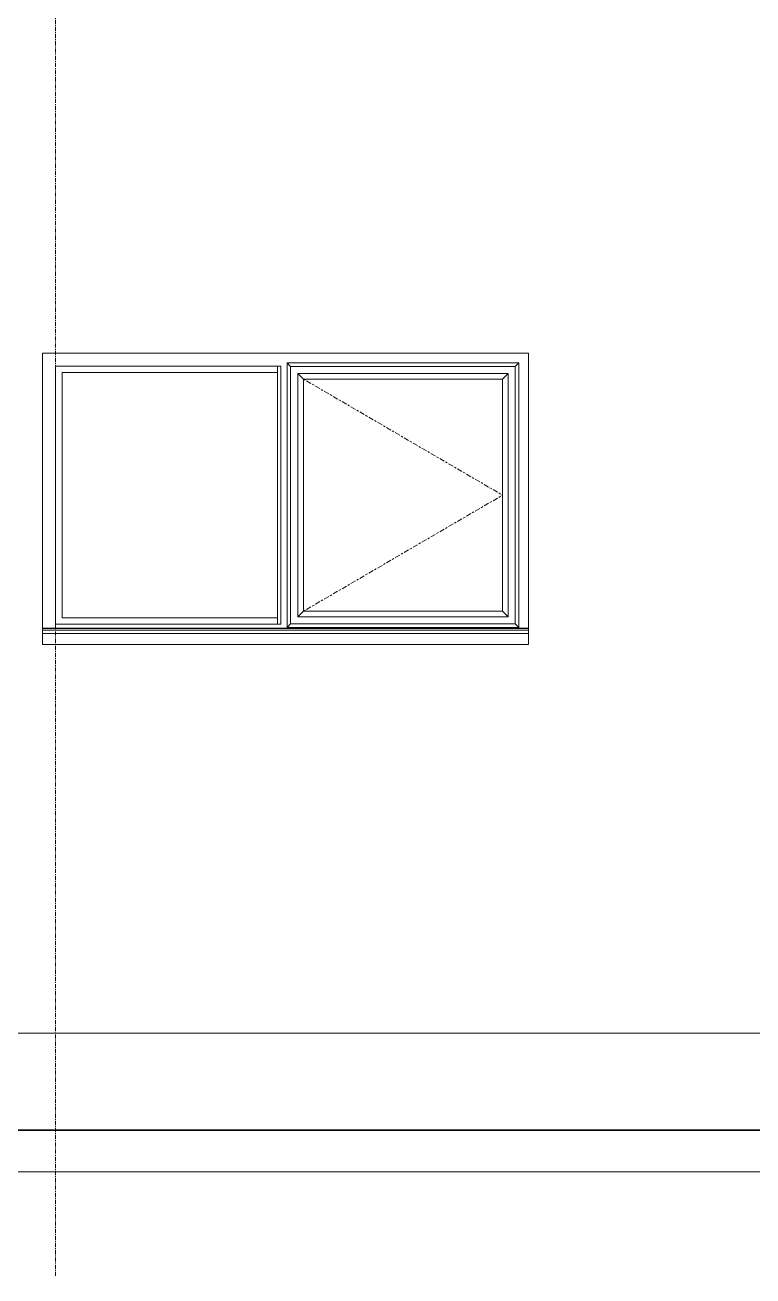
# Model space of a CAD drawing. Header units: inches. Extents: x 22 to 382261, y 22 to 371281.
# Drawn here: x 304845 to 307092, y 141169 to 145033 of the extents above; entities that cross this region are included whole.
import ezdxf

# ---------------------------------------------------------------- set-up
doc = ezdxf.new("R2010")
doc.units = ezdxf.units.IN
doc.header["$MEASUREMENT"] = 0
for name, pattern in [('_Tracejado médio', [4, 3, -1]), ('Centre', [31.75, 6.35, -4.7625, 15.875, -4.7625]), ('Grid Line 1_2_', [22.225, 12.7, -3.175, 3.175, -3.175])]:
    doc.linetypes.add(name, pattern=pattern)
for name, color, linetype, lineweight in [('A-ANNO-SYMB', 150, 'Continuous', 9), ('A-FLOR', 192, 'Continuous', 9), ('A-FLOR-LEVL', 51, 'Continuous', 9), ('A-GLAZ', 151, 'Continuous', 9), ('A-WALL', 113, 'Continuous', 9), ('S-GRID', 1, 'Continuous', 9)]:
    doc.layers.add(name, color=color, linetype=linetype, lineweight=lineweight)

# ---------------------------------------------------------------- blocks, each defined once
blk = doc.blocks.new('Dbl Plain - 1500 by 900-492825-Left Side Elevation')
at = {"layer": 'A-GLAZ'}
for p, q in [((9168.8, 2360), (8483.8, 2360)), ((8483.8, 2360), (8483.8, 1563)), ((8483.8, 1563), (8483.8, 2360)), ((8483.8, 2360), (9168.8, 2360)), ((8483.8, 2360), (9178.8, 2360)), ((8483.8, 1563), (8483.8, 2360)), ((9168.8, 2360), (9168.8, 2340)), ((9168.8, 2360), (9168.8, 1563)), ((9178.8, 2360), (9178.8, 1563)), ((9198.8, 1553), (9198.8, 2370)), ((9198.8, 2370), (9913.8, 2370)), ((9209.6, 2359.2), (9198.8, 2370)), ((9198.8, 1553), (9198.8, 2370)), ((9198.8, 2370), (9913.8, 2370)), ((9209.6, 1563.8), (9209.6, 2359.2)), ((9903, 2359.2), (9209.6, 2359.2)), ((9913.8, 2370), (9903, 2359.2)), ((9903, 2359.2), (9903, 1563.8)), ((9913.8, 2370), (9913.8, 1553)), ((9913.8, 2370), (9913.8, 1553)), ((8503.8, 1583), (8503.8, 2340)), ((9168.8, 2340), (8503.8, 2340)), ((9248.8, 2320), (9231.4, 2337.4)), ((9231.4, 2337.4), (9231.4, 1585.6)), ((9881.2, 2337.4), (9231.4, 2337.4)), ((9248.8, 2320), (9248.8, 1603)), ((9863.8, 2320), (9248.8, 2320)), ((9863.8, 2320), (9248.8, 2320)), ((9248.8, 2320), (9248.8, 1603)), ((9881.2, 2337.4), (9863.8, 2320)), ((9863.8, 1603), (9863.8, 2320)), ((9863.8, 1603), (9863.8, 2320)), ((9881.2, 1585.6), (9881.2, 2337.4)), ((9231.4, 1585.6), (9248.8, 1603)), ((9231.4, 1585.6), (9881.2, 1585.6)), ((9248.8, 1603), (9863.8, 1603)), ((9248.8, 1603), (9863.8, 1603)), ((9881.2, 1585.6), (9863.8, 1603)), ((8443.8, 1551), (9943.8, 1551)), ((9943.8, 1549.7), (8443.8, 1549.7)), ((8483.8, 1563), (9168.8, 1563)), ((9168.8, 1563), (8483.8, 1563)), ((9178.8, 1563), (8483.8, 1563)), ((9168.8, 1583), (8503.8, 1583)), ((9168.8, 1563), (9168.8, 1583)), ((9198.8, 1553), (9209.6, 1563.8)), ((9913.8, 1553), (9198.8, 1553)), ((9913.8, 1553), (9198.8, 1553)), ((9903, 1563.8), (9209.6, 1563.8)), ((9913.8, 1553), (9903, 1563.8)), ((9943.8, 1544.7), (8443.8, 1544.7)), ((8443.8, 1533.8), (8443.8, 1539.5)), ((8443.8, 1500), (8443.8, 1533.8)), ((9943.8, 1533.8), (8443.8, 1533.8)), ((8468.8, 1533.8), (9918.8, 1533.8)), ((9943.8, 1539.5), (9943.8, 1533.8)), ((9943.8, 1533.8), (9943.8, 1500)), ((9943.8, 1500), (8443.8, 1500))]:
    blk.add_line(p, q, dxfattribs=at)
at = {"layer": 'A-GLAZ', "linetype": 'Centre'}
for p in [(9248.8, 2320), (9248.8, 1603)]:
    blk.add_line(p, (9863.8, 1961.5), dxfattribs=at)

msp = doc.modelspace()

# ---------------------------------------------------------------- linework, layer by layer
at = {"layer": 'A-ANNO-SYMB', "linetype": '_Tracejado médio'}
msp.add_line((273180.2, 141490.6), (309668.4, 141490.6), dxfattribs=at)
at = {"layer": 'A-FLOR', "lineweight": 35}
msp.add_line((330277.8, 141619.4), (272156.9, 141619.4), dxfattribs=at)
at = {"layer": 'A-FLOR-LEVL', "linetype": 'Grid Line 1_2_'}
for p, q in [((274645.6, 141919.4), (327919.2, 141919.4)), ((274645.6, 141619.4), (327919.2, 141619.4))]:
    msp.add_line(p, q, dxfattribs=at)
at = {"layer": 'A-WALL'}
for p, q in [((304899, 144019.4), (306399, 144019.4)), ((304899, 143158.9), (304899, 144019.4)), ((306399, 144019.4), (306399, 143158.9)), ((301225, 141919.4), (307149, 141919.4))]:
    msp.add_line(p, q, dxfattribs=at)
at = {"layer": 'S-GRID', "linetype": 'Grid Line 1_2_'}
msp.add_line((304939, 141169.4), (304939, 156403.7), dxfattribs=at)

# ---------------------------------------------------------------- block references
at = {"layer": 'A-GLAZ', "linetype": 'Centre'}
msp.add_blockref('Dbl Plain - 1500 by 900-492825-Left Side Elevation', (296455.2, 141619.4), dxfattribs=at)

doc.saveas('drawing.dxf')
